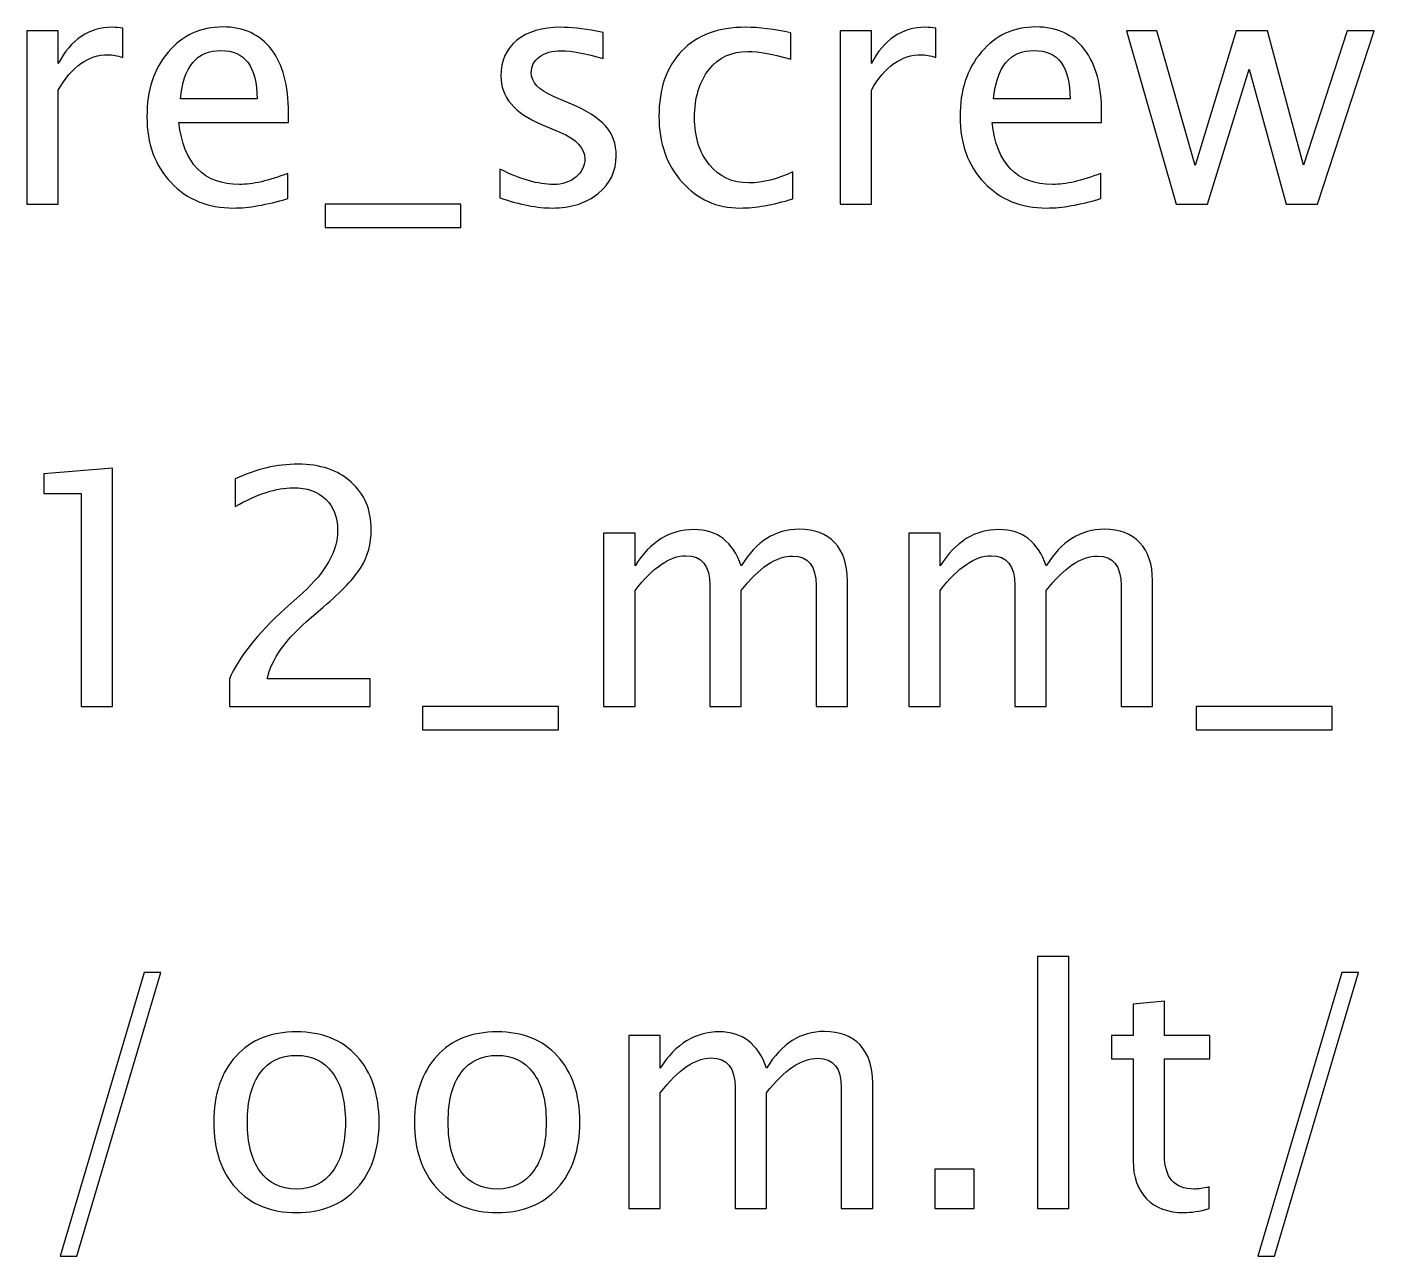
# Model space of a CAD drawing. Header units: centimetres. Extents: x -21.6 to 21.6, y -13.7 to 21.9.
# Drawn here: x 10.758 to 12.212, y 14.914 to 16.24 of the extents above; entities that cross this region are included whole.
import ezdxf

# ---------------------------------------------------------------- set-up
doc = ezdxf.new("R2010")
doc.units = ezdxf.units.CM
doc.header["$MEASUREMENT"] = 0
doc.layers.add('Layer 1', color=7, linetype='Continuous')

msp = doc.modelspace()

# ---------------------------------------------------------------- linework, layer by layer
at = {"layer": 'Layer 1'}
for points, knots in [([(10.75774, 16.04922), (10.75774, 16.04922), (10.75774, 16.23619), (10.75774, 16.23619), (10.75774, 16.23619), (10.75774, 16.23619), (10.7916, 16.23619), (10.7916, 16.23619), (10.7916, 16.23619), (10.7916, 16.23619), (10.7916, 16.20086), (10.7916, 16.20086), (10.7916, 16.20086), (10.80507, 16.22702), (10.82459, 16.24007), (10.85022, 16.24007), (10.85022, 16.24007), (10.85369, 16.24007), (10.85734, 16.23978), (10.8611, 16.23919), (10.8611, 16.23919), (10.8611, 16.23919), (10.8611, 16.2075), (10.8611, 16.2075), (10.8611, 16.2075), (10.85522, 16.20944), (10.85005, 16.21044), (10.84558, 16.21044), (10.84558, 16.21044), (10.82406, 16.21044), (10.80607, 16.19774), (10.7916, 16.17228), (10.7916, 16.17228), (10.7916, 16.17228), (10.7916, 16.04922), (10.7916, 16.04922), (10.7916, 16.04922), (10.7916, 16.04922), (10.75774, 16.04922), (10.75774, 16.04922)], [0, 0, 0, 0, 0.0909091, 0.0909091, 0.0909091, 0.0909091, 0.1818182, 0.1818182, 0.1818182, 0.1818182, 0.2727273, 0.2727273, 0.2727273, 0.2727273, 0.3636364, 0.3636364, 0.3636364, 0.3636364, 0.4545455, 0.4545455, 0.4545455, 0.4545455, 0.5454545, 0.5454545, 0.5454545, 0.5454545, 0.6363636, 0.6363636, 0.6363636, 0.6363636, 0.7272727, 0.7272727, 0.7272727, 0.7272727, 0.8181818, 0.8181818, 0.8181818, 0.8181818, 1, 1, 1, 1]), ([(11.03932, 16.05522), (11.01656, 16.0484), (10.9971, 16.04499), (10.98087, 16.04499), (10.98087, 16.04499), (10.95318, 16.04499), (10.93066, 16.05416), (10.91332, 16.07244), (10.91332, 16.07244), (10.89597, 16.09073), (10.88727, 16.11443), (10.88727, 16.14359), (10.88727, 16.14359), (10.88727, 16.17187), (10.89491, 16.19509), (10.91026, 16.21326), (10.91026, 16.21326), (10.92561, 16.23137), (10.94524, 16.24043), (10.96917, 16.24043), (10.96917, 16.24043), (10.99181, 16.24043), (11.00933, 16.23237), (11.02168, 16.21626), (11.02168, 16.21626), (11.03403, 16.20015), (11.0402, 16.17734), (11.0402, 16.14776), (11.0402, 16.14776), (11.0402, 16.14776), (11.04002, 16.13742), (11.04002, 16.13742), (11.04002, 16.13742), (11.04002, 16.13742), (10.92184, 16.13742), (10.92184, 16.13742), (10.92184, 16.13742), (10.92678, 16.09273), (10.9486, 16.07039), (10.98722, 16.07039), (10.98722, 16.07039), (11.00139, 16.07039), (11.01874, 16.07438), (11.03932, 16.08238), (11.03932, 16.08238), (11.03932, 16.08238), (11.03932, 16.05522), (11.03932, 16.05522)], [0, 0, 0, 0, 0.0769231, 0.0769231, 0.0769231, 0.0769231, 0.1538462, 0.1538462, 0.1538462, 0.1538462, 0.2307692, 0.2307692, 0.2307692, 0.2307692, 0.3076923, 0.3076923, 0.3076923, 0.3076923, 0.3846154, 0.3846154, 0.3846154, 0.3846154, 0.4615385, 0.4615385, 0.4615385, 0.4615385, 0.5384615, 0.5384615, 0.5384615, 0.5384615, 0.6153846, 0.6153846, 0.6153846, 0.6153846, 0.6923077, 0.6923077, 0.6923077, 0.6923077, 0.7692308, 0.7692308, 0.7692308, 0.7692308, 0.8461538, 0.8461538, 0.8461538, 0.8461538, 1, 1, 1, 1]), ([(11.26833, 16.05592), (11.26833, 16.05592), (11.26833, 16.08697), (11.26833, 16.08697), (11.26833, 16.08697), (11.2905, 16.07591), (11.30973, 16.07039), (11.32613, 16.07039), (11.32613, 16.07039), (11.33589, 16.07039), (11.34401, 16.07303), (11.35041, 16.07832), (11.35041, 16.07832), (11.35682, 16.08356), (11.36006, 16.09014), (11.36006, 16.09808), (11.36006, 16.09808), (11.36006, 16.10966), (11.35106, 16.11925), (11.33307, 16.12683), (11.33307, 16.12683), (11.33307, 16.12683), (11.31325, 16.13524), (11.31325, 16.13524), (11.31325, 16.13524), (11.28403, 16.14735), (11.26939, 16.16487), (11.26939, 16.18763), (11.26939, 16.18763), (11.26939, 16.20391), (11.27515, 16.21673), (11.28668, 16.22608), (11.28668, 16.22608), (11.2982, 16.23543), (11.31402, 16.24007), (11.33407, 16.24007), (11.33407, 16.24007), (11.34448, 16.24007), (11.35741, 16.23866), (11.37276, 16.23578), (11.37276, 16.23578), (11.37276, 16.23578), (11.37981, 16.23443), (11.37981, 16.23443), (11.37981, 16.23443), (11.37981, 16.23443), (11.37981, 16.20621), (11.37981, 16.20621), (11.37981, 16.20621), (11.36094, 16.21185), (11.34589, 16.21467), (11.33466, 16.21467), (11.33466, 16.21467), (11.32478, 16.21467), (11.31696, 16.2125), (11.31102, 16.20821), (11.31102, 16.20821), (11.30514, 16.20391), (11.3022, 16.19815), (11.3022, 16.19092), (11.3022, 16.19092), (11.3022, 16.18075), (11.31043, 16.17211), (11.32695, 16.16511), (11.32695, 16.16511), (11.32695, 16.16511), (11.34324, 16.15823), (11.34324, 16.15823), (11.34324, 16.15823), (11.3617, 16.15047), (11.37476, 16.14224), (11.3824, 16.13359), (11.3824, 16.13359), (11.3901, 16.12495), (11.39392, 16.11413), (11.39392, 16.1012), (11.39392, 16.1012), (11.39392, 16.08479), (11.38746, 16.07133), (11.37446, 16.0608), (11.37446, 16.0608), (11.36153, 16.05028), (11.34495, 16.04499), (11.32478, 16.04499), (11.32478, 16.04499), (11.30926, 16.04499), (11.2905, 16.04863), (11.26833, 16.05592)], [0, 0, 0, 0, 0.0434783, 0.0434783, 0.0434783, 0.0434783, 0.0869565, 0.0869565, 0.0869565, 0.0869565, 0.1304348, 0.1304348, 0.1304348, 0.1304348, 0.173913, 0.173913, 0.173913, 0.173913, 0.2173913, 0.2173913, 0.2173913, 0.2173913, 0.2608696, 0.2608696, 0.2608696, 0.2608696, 0.3043478, 0.3043478, 0.3043478, 0.3043478, 0.3478261, 0.3478261, 0.3478261, 0.3478261, 0.3913043, 0.3913043, 0.3913043, 0.3913043, 0.4347826, 0.4347826, 0.4347826, 0.4347826, 0.4782609, 0.4782609, 0.4782609, 0.4782609, 0.5217391, 0.5217391, 0.5217391, 0.5217391, 0.5652174, 0.5652174, 0.5652174, 0.5652174, 0.6086957, 0.6086957, 0.6086957, 0.6086957, 0.6521739, 0.6521739, 0.6521739, 0.6521739, 0.6956522, 0.6956522, 0.6956522, 0.6956522, 0.7391304, 0.7391304, 0.7391304, 0.7391304, 0.7826087, 0.7826087, 0.7826087, 0.7826087, 0.826087, 0.826087, 0.826087, 0.826087, 0.8695652, 0.8695652, 0.8695652, 0.8695652, 0.9130435, 0.9130435, 0.9130435, 0.9130435, 1, 1, 1, 1]), ([(11.58472, 16.05486), (11.56279, 16.04828), (11.54386, 16.04499), (11.52792, 16.04499), (11.52792, 16.04499), (11.50264, 16.04499), (11.48171, 16.05434), (11.46507, 16.07297), (11.46507, 16.07297), (11.44843, 16.09167), (11.44008, 16.11525), (11.44008, 16.14365), (11.44008, 16.14365), (11.44008, 16.17399), (11.44831, 16.19768), (11.46477, 16.21462), (11.46477, 16.21462), (11.48124, 16.23161), (11.50423, 16.24007), (11.53374, 16.24007), (11.53374, 16.24007), (11.54827, 16.24007), (11.56461, 16.23807), (11.5826, 16.23408), (11.5826, 16.23408), (11.5826, 16.23408), (11.5826, 16.2055), (11.5826, 16.2055), (11.5826, 16.2055), (11.56349, 16.21115), (11.54791, 16.21397), (11.53592, 16.21397), (11.53592, 16.21397), (11.51851, 16.21397), (11.50458, 16.20744), (11.49417, 16.19445), (11.49417, 16.19445), (11.48377, 16.18145), (11.47853, 16.16411), (11.47853, 16.14247), (11.47853, 16.14247), (11.47853, 16.12148), (11.48394, 16.10455), (11.4947, 16.09155), (11.4947, 16.09155), (11.50546, 16.07862), (11.51951, 16.07215), (11.53698, 16.07215), (11.53698, 16.07215), (11.55244, 16.07215), (11.56832, 16.07615), (11.58472, 16.08415), (11.58472, 16.08415), (11.58472, 16.08415), (11.58472, 16.05486), (11.58472, 16.05486)], [0, 0, 0, 0, 0.0666667, 0.0666667, 0.0666667, 0.0666667, 0.1333333, 0.1333333, 0.1333333, 0.1333333, 0.2, 0.2, 0.2, 0.2, 0.2666667, 0.2666667, 0.2666667, 0.2666667, 0.3333333, 0.3333333, 0.3333333, 0.3333333, 0.4, 0.4, 0.4, 0.4, 0.4666667, 0.4666667, 0.4666667, 0.4666667, 0.5333333, 0.5333333, 0.5333333, 0.5333333, 0.6, 0.6, 0.6, 0.6, 0.6666667, 0.6666667, 0.6666667, 0.6666667, 0.7333333, 0.7333333, 0.7333333, 0.7333333, 0.8, 0.8, 0.8, 0.8, 0.8666667, 0.8666667, 0.8666667, 0.8666667, 1, 1, 1, 1]), ([(11.63558, 16.04922), (11.63558, 16.04922), (11.63558, 16.23619), (11.63558, 16.23619), (11.63558, 16.23619), (11.63558, 16.23619), (11.66944, 16.23619), (11.66944, 16.23619), (11.66944, 16.23619), (11.66944, 16.23619), (11.66944, 16.20086), (11.66944, 16.20086), (11.66944, 16.20086), (11.68291, 16.22702), (11.70243, 16.24007), (11.72806, 16.24007), (11.72806, 16.24007), (11.73153, 16.24007), (11.73518, 16.23978), (11.73894, 16.23919), (11.73894, 16.23919), (11.73894, 16.23919), (11.73894, 16.2075), (11.73894, 16.2075), (11.73894, 16.2075), (11.73306, 16.20944), (11.72789, 16.21044), (11.72342, 16.21044), (11.72342, 16.21044), (11.7019, 16.21044), (11.68391, 16.19774), (11.66944, 16.17228), (11.66944, 16.17228), (11.66944, 16.17228), (11.66944, 16.04922), (11.66944, 16.04922), (11.66944, 16.04922), (11.66944, 16.04922), (11.63558, 16.04922), (11.63558, 16.04922)], [0, 0, 0, 0, 0.0909091, 0.0909091, 0.0909091, 0.0909091, 0.1818182, 0.1818182, 0.1818182, 0.1818182, 0.2727273, 0.2727273, 0.2727273, 0.2727273, 0.3636364, 0.3636364, 0.3636364, 0.3636364, 0.4545455, 0.4545455, 0.4545455, 0.4545455, 0.5454545, 0.5454545, 0.5454545, 0.5454545, 0.6363636, 0.6363636, 0.6363636, 0.6363636, 0.7272727, 0.7272727, 0.7272727, 0.7272727, 0.8181818, 0.8181818, 0.8181818, 0.8181818, 1, 1, 1, 1]), ([(11.91716, 16.05522), (11.8944, 16.0484), (11.87494, 16.04499), (11.85871, 16.04499), (11.85871, 16.04499), (11.83102, 16.04499), (11.8085, 16.05416), (11.79116, 16.07244), (11.79116, 16.07244), (11.77381, 16.09073), (11.76511, 16.11443), (11.76511, 16.14359), (11.76511, 16.14359), (11.76511, 16.17187), (11.77275, 16.19509), (11.7881, 16.21326), (11.7881, 16.21326), (11.80345, 16.23137), (11.82308, 16.24043), (11.84701, 16.24043), (11.84701, 16.24043), (11.86965, 16.24043), (11.88717, 16.23237), (11.89952, 16.21626), (11.89952, 16.21626), (11.91187, 16.20015), (11.91804, 16.17734), (11.91804, 16.14776), (11.91804, 16.14776), (11.91804, 16.14776), (11.91786, 16.13742), (11.91786, 16.13742), (11.91786, 16.13742), (11.91786, 16.13742), (11.79968, 16.13742), (11.79968, 16.13742), (11.79968, 16.13742), (11.80462, 16.09273), (11.82644, 16.07039), (11.86506, 16.07039), (11.86506, 16.07039), (11.87923, 16.07039), (11.89658, 16.07438), (11.91716, 16.08238), (11.91716, 16.08238), (11.91716, 16.08238), (11.91716, 16.05522), (11.91716, 16.05522)], [0, 0, 0, 0, 0.0769231, 0.0769231, 0.0769231, 0.0769231, 0.1538462, 0.1538462, 0.1538462, 0.1538462, 0.2307692, 0.2307692, 0.2307692, 0.2307692, 0.3076923, 0.3076923, 0.3076923, 0.3076923, 0.3846154, 0.3846154, 0.3846154, 0.3846154, 0.4615385, 0.4615385, 0.4615385, 0.4615385, 0.5384615, 0.5384615, 0.5384615, 0.5384615, 0.6153846, 0.6153846, 0.6153846, 0.6153846, 0.6923077, 0.6923077, 0.6923077, 0.6923077, 0.7692308, 0.7692308, 0.7692308, 0.7692308, 0.8461538, 0.8461538, 0.8461538, 0.8461538, 1, 1, 1, 1]), ([(11.99836, 16.04922), (11.99836, 16.04922), (11.94474, 16.23619), (11.94474, 16.23619), (11.94474, 16.23619), (11.94474, 16.23619), (11.97778, 16.23619), (11.97778, 16.23619), (11.97778, 16.23619), (11.97778, 16.23619), (12.01888, 16.09102), (12.01888, 16.09102), (12.01888, 16.09102), (12.01888, 16.09102), (12.06321, 16.23619), (12.06321, 16.23619), (12.06321, 16.23619), (12.06321, 16.23619), (12.09708, 16.23619), (12.09708, 16.23619), (12.09708, 16.23619), (12.09708, 16.23619), (12.13606, 16.09126), (12.13606, 16.09126), (12.13606, 16.09126), (12.13606, 16.09126), (12.18322, 16.23619), (12.18322, 16.23619), (12.18322, 16.23619), (12.18322, 16.23619), (12.21214, 16.23619), (12.21214, 16.23619), (12.21214, 16.23619), (12.21214, 16.23619), (12.15111, 16.04922), (12.15111, 16.04922), (12.15111, 16.04922), (12.15111, 16.04922), (12.11725, 16.04922), (12.11725, 16.04922), (12.11725, 16.04922), (12.11725, 16.04922), (12.07715, 16.19504), (12.07715, 16.19504), (12.07715, 16.19504), (12.07715, 16.19504), (12.03223, 16.04922), (12.03223, 16.04922), (12.03223, 16.04922), (12.03223, 16.04922), (11.99836, 16.04922), (11.99836, 16.04922)], [0, 0, 0, 0, 0.0714286, 0.0714286, 0.0714286, 0.0714286, 0.1428571, 0.1428571, 0.1428571, 0.1428571, 0.2142857, 0.2142857, 0.2142857, 0.2142857, 0.2857143, 0.2857143, 0.2857143, 0.2857143, 0.3571429, 0.3571429, 0.3571429, 0.3571429, 0.4285714, 0.4285714, 0.4285714, 0.4285714, 0.5, 0.5, 0.5, 0.5, 0.5714286, 0.5714286, 0.5714286, 0.5714286, 0.6428571, 0.6428571, 0.6428571, 0.6428571, 0.7142857, 0.7142857, 0.7142857, 0.7142857, 0.7857143, 0.7857143, 0.7857143, 0.7857143, 0.8571429, 0.8571429, 0.8571429, 0.8571429, 1, 1, 1, 1]), ([(10.92361, 16.16282), (10.92361, 16.16282), (11.00616, 16.16282), (11.00616, 16.16282), (11.00616, 16.16282), (11.00616, 16.19762), (10.99316, 16.21503), (10.96723, 16.21503), (10.96723, 16.21503), (10.94113, 16.21503), (10.92661, 16.19762), (10.92361, 16.16282)], [0, 0, 0, 0, 0.25, 0.25, 0.25, 0.25, 0.5, 0.5, 0.5, 0.5, 1, 1, 1, 1]), ([(11.80145, 16.16282), (11.80145, 16.16282), (11.884, 16.16282), (11.884, 16.16282), (11.884, 16.16282), (11.884, 16.19762), (11.871, 16.21503), (11.84507, 16.21503), (11.84507, 16.21503), (11.81897, 16.21503), (11.80445, 16.19762), (11.80145, 16.16282)], [0, 0, 0, 0, 0.25, 0.25, 0.25, 0.25, 0.5, 0.5, 0.5, 0.5, 1, 1, 1, 1]), ([(11.0796, 16.02382), (11.0796, 16.02382), (11.0796, 16.04922), (11.0796, 16.04922), (11.0796, 16.04922), (11.0796, 16.04922), (11.22635, 16.04922), (11.22635, 16.04922), (11.22635, 16.04922), (11.22635, 16.04922), (11.22635, 16.02382), (11.22635, 16.02382), (11.22635, 16.02382), (11.22635, 16.02382), (11.0796, 16.02382), (11.0796, 16.02382)], [0, 0, 0, 0, 0.2, 0.2, 0.2, 0.2, 0.4, 0.4, 0.4, 0.4, 0.6, 0.6, 0.6, 0.6, 1, 1, 1, 1]), ([(10.97634, 15.50712), (10.97634, 15.50712), (10.97634, 15.53675), (10.97634, 15.53675), (10.97634, 15.53675), (10.98622, 15.55986), (11.00615, 15.58508), (11.0362, 15.61231), (11.0362, 15.61231), (11.0362, 15.61231), (11.0556, 15.62971), (11.0556, 15.62971), (11.0556, 15.62971), (11.08059, 15.65241), (11.09311, 15.67487), (11.09311, 15.69721), (11.09311, 15.69721), (11.09311, 15.7115), (11.08882, 15.72267), (11.08029, 15.73084), (11.08029, 15.73084), (11.07177, 15.73901), (11.05995, 15.74313), (11.04496, 15.74313), (11.04496, 15.74313), (11.02744, 15.74313), (11.00668, 15.73643), (10.98269, 15.72302), (10.98269, 15.72302), (10.98269, 15.72302), (10.98269, 15.75265), (10.98269, 15.75265), (10.98269, 15.75265), (11.00533, 15.76324), (11.02785, 15.76853), (11.05031, 15.76853), (11.05031, 15.76853), (11.07418, 15.76853), (11.09335, 15.76212), (11.10781, 15.74924), (11.10781, 15.74924), (11.12222, 15.73637), (11.12945, 15.71932), (11.12945, 15.69803), (11.12945, 15.69803), (11.12945, 15.68275), (11.1258, 15.66916), (11.11851, 15.65735), (11.11851, 15.65735), (11.11116, 15.64547), (11.09758, 15.63112), (11.07765, 15.61419), (11.07765, 15.61419), (11.07765, 15.61419), (11.06454, 15.60302), (11.06454, 15.60302), (11.06454, 15.60302), (11.03725, 15.57991), (11.0215, 15.5578), (11.01726, 15.53675), (11.01726, 15.53675), (11.01726, 15.53675), (11.12839, 15.53675), (11.12839, 15.53675), (11.12839, 15.53675), (11.12839, 15.53675), (11.12839, 15.50712), (11.12839, 15.50712), (11.12839, 15.50712), (11.12839, 15.50712), (10.97634, 15.50712), (10.97634, 15.50712)], [0, 0, 0, 0, 0.0526316, 0.0526316, 0.0526316, 0.0526316, 0.1052632, 0.1052632, 0.1052632, 0.1052632, 0.1578947, 0.1578947, 0.1578947, 0.1578947, 0.2105263, 0.2105263, 0.2105263, 0.2105263, 0.2631579, 0.2631579, 0.2631579, 0.2631579, 0.3157895, 0.3157895, 0.3157895, 0.3157895, 0.3684211, 0.3684211, 0.3684211, 0.3684211, 0.4210526, 0.4210526, 0.4210526, 0.4210526, 0.4736842, 0.4736842, 0.4736842, 0.4736842, 0.5263158, 0.5263158, 0.5263158, 0.5263158, 0.5789474, 0.5789474, 0.5789474, 0.5789474, 0.6315789, 0.6315789, 0.6315789, 0.6315789, 0.6842105, 0.6842105, 0.6842105, 0.6842105, 0.7368421, 0.7368421, 0.7368421, 0.7368421, 0.7894737, 0.7894737, 0.7894737, 0.7894737, 0.8421053, 0.8421053, 0.8421053, 0.8421053, 0.8947368, 0.8947368, 0.8947368, 0.8947368, 1, 1, 1, 1]), ([(10.81642, 15.50712), (10.81642, 15.50712), (10.81642, 15.73678), (10.81642, 15.73678), (10.81642, 15.73678), (10.81642, 15.73678), (10.77585, 15.73678), (10.77585, 15.73678), (10.77585, 15.73678), (10.77585, 15.73678), (10.77585, 15.75795), (10.77585, 15.75795), (10.77585, 15.75795), (10.77585, 15.75795), (10.85029, 15.7643), (10.85029, 15.7643), (10.85029, 15.7643), (10.85029, 15.7643), (10.85029, 15.50712), (10.85029, 15.50712), (10.85029, 15.50712), (10.85029, 15.50712), (10.81642, 15.50712), (10.81642, 15.50712)], [0, 0, 0, 0, 0.1428571, 0.1428571, 0.1428571, 0.1428571, 0.2857143, 0.2857143, 0.2857143, 0.2857143, 0.4285714, 0.4285714, 0.4285714, 0.4285714, 0.5714286, 0.5714286, 0.5714286, 0.5714286, 0.7142857, 0.7142857, 0.7142857, 0.7142857, 1, 1, 1, 1]), ([(11.38039, 15.50712), (11.38039, 15.50712), (11.38039, 15.69409), (11.38039, 15.69409), (11.38039, 15.69409), (11.38039, 15.69409), (11.41425, 15.69409), (11.41425, 15.69409), (11.41425, 15.69409), (11.41425, 15.69409), (11.41425, 15.65876), (11.41425, 15.65876), (11.41425, 15.65876), (11.43078, 15.68492), (11.45194, 15.69797), (11.47787, 15.69797), (11.47787, 15.69797), (11.50286, 15.69797), (11.51985, 15.68492), (11.52891, 15.65876), (11.52891, 15.65876), (11.54496, 15.68516), (11.56589, 15.69833), (11.59158, 15.69833), (11.59158, 15.69833), (11.60799, 15.69833), (11.62075, 15.69351), (11.62986, 15.6838), (11.62986, 15.6838), (11.63897, 15.6741), (11.64356, 15.66052), (11.64356, 15.64306), (11.64356, 15.64306), (11.64356, 15.64306), (11.64356, 15.50712), (11.64356, 15.50712), (11.64356, 15.50712), (11.64356, 15.50712), (11.60969, 15.50712), (11.60969, 15.50712), (11.60969, 15.50712), (11.60969, 15.50712), (11.60969, 15.63747), (11.60969, 15.63747), (11.60969, 15.63747), (11.60969, 15.65876), (11.60123, 15.6694), (11.58429, 15.6694), (11.58429, 15.6694), (11.56671, 15.6694), (11.54825, 15.65699), (11.52891, 15.63212), (11.52891, 15.63212), (11.52891, 15.63212), (11.52891, 15.50712), (11.52891, 15.50712), (11.52891, 15.50712), (11.52891, 15.50712), (11.49504, 15.50712), (11.49504, 15.50712), (11.49504, 15.50712), (11.49504, 15.50712), (11.49504, 15.63759), (11.49504, 15.63759), (11.49504, 15.63759), (11.49504, 15.65905), (11.48646, 15.66975), (11.46923, 15.66975), (11.46923, 15.66975), (11.45212, 15.66975), (11.43377, 15.65729), (11.41425, 15.6323), (11.41425, 15.6323), (11.41425, 15.6323), (11.41425, 15.50712), (11.41425, 15.50712), (11.41425, 15.50712), (11.41425, 15.50712), (11.38039, 15.50712), (11.38039, 15.50712)], [0, 0, 0, 0, 0.047619, 0.047619, 0.047619, 0.047619, 0.0952381, 0.0952381, 0.0952381, 0.0952381, 0.1428571, 0.1428571, 0.1428571, 0.1428571, 0.1904762, 0.1904762, 0.1904762, 0.1904762, 0.2380952, 0.2380952, 0.2380952, 0.2380952, 0.2857143, 0.2857143, 0.2857143, 0.2857143, 0.3333333, 0.3333333, 0.3333333, 0.3333333, 0.3809524, 0.3809524, 0.3809524, 0.3809524, 0.4285714, 0.4285714, 0.4285714, 0.4285714, 0.4761905, 0.4761905, 0.4761905, 0.4761905, 0.5238095, 0.5238095, 0.5238095, 0.5238095, 0.5714286, 0.5714286, 0.5714286, 0.5714286, 0.6190476, 0.6190476, 0.6190476, 0.6190476, 0.6666667, 0.6666667, 0.6666667, 0.6666667, 0.7142857, 0.7142857, 0.7142857, 0.7142857, 0.7619048, 0.7619048, 0.7619048, 0.7619048, 0.8095238, 0.8095238, 0.8095238, 0.8095238, 0.8571429, 0.8571429, 0.8571429, 0.8571429, 0.9047619, 0.9047619, 0.9047619, 0.9047619, 1, 1, 1, 1]), ([(11.70977, 15.50712), (11.70977, 15.50712), (11.70977, 15.69409), (11.70977, 15.69409), (11.70977, 15.69409), (11.70977, 15.69409), (11.74363, 15.69409), (11.74363, 15.69409), (11.74363, 15.69409), (11.74363, 15.69409), (11.74363, 15.65876), (11.74363, 15.65876), (11.74363, 15.65876), (11.76016, 15.68492), (11.78132, 15.69797), (11.80725, 15.69797), (11.80725, 15.69797), (11.83224, 15.69797), (11.84923, 15.68492), (11.85829, 15.65876), (11.85829, 15.65876), (11.87434, 15.68516), (11.89527, 15.69833), (11.92096, 15.69833), (11.92096, 15.69833), (11.93737, 15.69833), (11.95013, 15.69351), (11.95924, 15.6838), (11.95924, 15.6838), (11.96835, 15.6741), (11.97294, 15.66052), (11.97294, 15.64306), (11.97294, 15.64306), (11.97294, 15.64306), (11.97294, 15.50712), (11.97294, 15.50712), (11.97294, 15.50712), (11.97294, 15.50712), (11.93907, 15.50712), (11.93907, 15.50712), (11.93907, 15.50712), (11.93907, 15.50712), (11.93907, 15.63747), (11.93907, 15.63747), (11.93907, 15.63747), (11.93907, 15.65876), (11.93061, 15.6694), (11.91367, 15.6694), (11.91367, 15.6694), (11.89609, 15.6694), (11.87763, 15.65699), (11.85829, 15.63212), (11.85829, 15.63212), (11.85829, 15.63212), (11.85829, 15.50712), (11.85829, 15.50712), (11.85829, 15.50712), (11.85829, 15.50712), (11.82442, 15.50712), (11.82442, 15.50712), (11.82442, 15.50712), (11.82442, 15.50712), (11.82442, 15.63759), (11.82442, 15.63759), (11.82442, 15.63759), (11.82442, 15.65905), (11.81584, 15.66975), (11.79861, 15.66975), (11.79861, 15.66975), (11.7815, 15.66975), (11.76315, 15.65729), (11.74363, 15.6323), (11.74363, 15.6323), (11.74363, 15.6323), (11.74363, 15.50712), (11.74363, 15.50712), (11.74363, 15.50712), (11.74363, 15.50712), (11.70977, 15.50712), (11.70977, 15.50712)], [0, 0, 0, 0, 0.047619, 0.047619, 0.047619, 0.047619, 0.0952381, 0.0952381, 0.0952381, 0.0952381, 0.1428571, 0.1428571, 0.1428571, 0.1428571, 0.1904762, 0.1904762, 0.1904762, 0.1904762, 0.2380952, 0.2380952, 0.2380952, 0.2380952, 0.2857143, 0.2857143, 0.2857143, 0.2857143, 0.3333333, 0.3333333, 0.3333333, 0.3333333, 0.3809524, 0.3809524, 0.3809524, 0.3809524, 0.4285714, 0.4285714, 0.4285714, 0.4285714, 0.4761905, 0.4761905, 0.4761905, 0.4761905, 0.5238095, 0.5238095, 0.5238095, 0.5238095, 0.5714286, 0.5714286, 0.5714286, 0.5714286, 0.6190476, 0.6190476, 0.6190476, 0.6190476, 0.6666667, 0.6666667, 0.6666667, 0.6666667, 0.7142857, 0.7142857, 0.7142857, 0.7142857, 0.7619048, 0.7619048, 0.7619048, 0.7619048, 0.8095238, 0.8095238, 0.8095238, 0.8095238, 0.8571429, 0.8571429, 0.8571429, 0.8571429, 0.9047619, 0.9047619, 0.9047619, 0.9047619, 1, 1, 1, 1]), ([(11.18495, 15.48172), (11.18495, 15.48172), (11.18495, 15.50712), (11.18495, 15.50712), (11.18495, 15.50712), (11.18495, 15.50712), (11.3317, 15.50712), (11.3317, 15.50712), (11.3317, 15.50712), (11.3317, 15.50712), (11.3317, 15.48172), (11.3317, 15.48172), (11.3317, 15.48172), (11.3317, 15.48172), (11.18495, 15.48172), (11.18495, 15.48172)], [0, 0, 0, 0, 0.2, 0.2, 0.2, 0.2, 0.4, 0.4, 0.4, 0.4, 0.6, 0.6, 0.6, 0.6, 1, 1, 1, 1]), ([(12.0201, 15.48172), (12.0201, 15.48172), (12.0201, 15.50712), (12.0201, 15.50712), (12.0201, 15.50712), (12.0201, 15.50712), (12.16685, 15.50712), (12.16685, 15.50712), (12.16685, 15.50712), (12.16685, 15.50712), (12.16685, 15.48172), (12.16685, 15.48172), (12.16685, 15.48172), (12.16685, 15.48172), (12.0201, 15.48172), (12.0201, 15.48172)], [0, 0, 0, 0, 0.2, 0.2, 0.2, 0.2, 0.4, 0.4, 0.4, 0.4, 0.6, 0.6, 0.6, 0.6, 1, 1, 1, 1]), ([(11.84866, 14.96502), (11.84866, 14.96502), (11.84866, 15.23701), (11.84866, 15.23701), (11.84866, 15.23701), (11.84866, 15.23701), (11.88252, 15.23701), (11.88252, 15.23701), (11.88252, 15.23701), (11.88252, 15.23701), (11.88252, 14.96502), (11.88252, 14.96502), (11.88252, 14.96502), (11.88252, 14.96502), (11.84866, 14.96502), (11.84866, 14.96502)], [0, 0, 0, 0, 0.2, 0.2, 0.2, 0.2, 0.4, 0.4, 0.4, 0.4, 0.6, 0.6, 0.6, 0.6, 1, 1, 1, 1]), ([(10.7935, 14.91387), (10.7935, 14.91387), (10.88422, 15.22008), (10.88422, 15.22008), (10.88422, 15.22008), (10.88422, 15.22008), (10.90216, 15.22008), (10.90216, 15.22008), (10.90216, 15.22008), (10.90216, 15.22008), (10.81143, 14.91387), (10.81143, 14.91387), (10.81143, 14.91387), (10.81143, 14.91387), (10.7935, 14.91387), (10.7935, 14.91387)], [0, 0, 0, 0, 0.2, 0.2, 0.2, 0.2, 0.4, 0.4, 0.4, 0.4, 0.6, 0.6, 0.6, 0.6, 1, 1, 1, 1]), ([(12.08678, 14.91387), (12.08678, 14.91387), (12.1775, 15.22008), (12.1775, 15.22008), (12.1775, 15.22008), (12.1775, 15.22008), (12.19544, 15.22008), (12.19544, 15.22008), (12.19544, 15.22008), (12.19544, 15.22008), (12.10471, 14.91387), (12.10471, 14.91387), (12.10471, 14.91387), (12.10471, 14.91387), (12.08678, 14.91387), (12.08678, 14.91387)], [0, 0, 0, 0, 0.2, 0.2, 0.2, 0.2, 0.4, 0.4, 0.4, 0.4, 0.6, 0.6, 0.6, 0.6, 1, 1, 1, 1]), ([(12.03422, 14.96508), (12.02375, 14.9622), (12.01464, 14.96079), (12.00693, 14.96079), (12.00693, 14.96079), (11.98965, 14.96079), (11.97618, 14.96573), (11.96654, 14.9756), (11.96654, 14.9756), (11.95684, 14.98548), (11.95202, 14.99918), (11.95202, 15.01676), (11.95202, 15.01676), (11.95202, 15.01676), (11.95202, 15.12659), (11.95202, 15.12659), (11.95202, 15.12659), (11.95202, 15.12659), (11.92862, 15.12659), (11.92862, 15.12659), (11.92862, 15.12659), (11.92862, 15.12659), (11.92862, 15.15199), (11.92862, 15.15199), (11.92862, 15.15199), (11.92862, 15.15199), (11.95202, 15.15199), (11.95202, 15.15199), (11.95202, 15.15199), (11.95202, 15.15199), (11.95202, 15.1858), (11.95202, 15.1858), (11.95202, 15.1858), (11.95202, 15.1858), (11.98588, 15.18904), (11.98588, 15.18904), (11.98588, 15.18904), (11.98588, 15.18904), (11.98588, 15.15199), (11.98588, 15.15199), (11.98588, 15.15199), (11.98588, 15.15199), (12.03492, 15.15199), (12.03492, 15.15199), (12.03492, 15.15199), (12.03492, 15.15199), (12.03492, 15.12659), (12.03492, 15.12659), (12.03492, 15.12659), (12.03492, 15.12659), (11.98588, 15.12659), (11.98588, 15.12659), (11.98588, 15.12659), (11.98588, 15.12659), (11.98588, 15.02288), (11.98588, 15.02288), (11.98588, 15.02288), (11.98588, 14.99842), (11.99653, 14.98619), (12.01775, 14.98619), (12.01775, 14.98619), (12.02228, 14.98619), (12.02775, 14.98695), (12.03422, 14.98842), (12.03422, 14.98842), (12.03422, 14.98842), (12.03422, 14.96508), (12.03422, 14.96508)], [0, 0, 0, 0, 0.0555556, 0.0555556, 0.0555556, 0.0555556, 0.1111111, 0.1111111, 0.1111111, 0.1111111, 0.1666667, 0.1666667, 0.1666667, 0.1666667, 0.2222222, 0.2222222, 0.2222222, 0.2222222, 0.2777778, 0.2777778, 0.2777778, 0.2777778, 0.3333333, 0.3333333, 0.3333333, 0.3333333, 0.3888889, 0.3888889, 0.3888889, 0.3888889, 0.4444444, 0.4444444, 0.4444444, 0.4444444, 0.5, 0.5, 0.5, 0.5, 0.5555556, 0.5555556, 0.5555556, 0.5555556, 0.6111111, 0.6111111, 0.6111111, 0.6111111, 0.6666667, 0.6666667, 0.6666667, 0.6666667, 0.7222222, 0.7222222, 0.7222222, 0.7222222, 0.7777778, 0.7777778, 0.7777778, 0.7777778, 0.8333333, 0.8333333, 0.8333333, 0.8333333, 0.8888889, 0.8888889, 0.8888889, 0.8888889, 1, 1, 1, 1]), ([(11.04867, 14.96079), (11.02122, 14.96079), (10.99946, 14.96955), (10.98347, 14.98707), (10.98347, 14.98707), (10.96742, 15.00459), (10.95942, 15.0284), (10.95942, 15.05845), (10.95942, 15.05845), (10.95942, 15.08843), (10.96742, 15.11219), (10.98347, 15.12965), (10.98347, 15.12965), (10.99946, 15.14711), (11.02122, 15.15587), (11.04867, 15.15587), (11.04867, 15.15587), (11.07613, 15.15587), (11.09789, 15.14711), (11.11388, 15.12965), (11.11388, 15.12965), (11.12993, 15.11219), (11.13793, 15.08843), (11.13793, 15.05845), (11.13793, 15.05845), (11.13793, 15.0284), (11.12993, 15.00459), (11.11388, 14.98707), (11.11388, 14.98707), (11.09789, 14.96955), (11.07613, 14.96079), (11.04867, 14.96079)], [0, 0, 0, 0, 0.1111111, 0.1111111, 0.1111111, 0.1111111, 0.2222222, 0.2222222, 0.2222222, 0.2222222, 0.3333333, 0.3333333, 0.3333333, 0.3333333, 0.4444444, 0.4444444, 0.4444444, 0.4444444, 0.5555556, 0.5555556, 0.5555556, 0.5555556, 0.6666667, 0.6666667, 0.6666667, 0.6666667, 0.7777778, 0.7777778, 0.7777778, 0.7777778, 1, 1, 1, 1]), ([(11.26539, 14.96079), (11.23794, 14.96079), (11.21618, 14.96955), (11.20019, 14.98707), (11.20019, 14.98707), (11.18414, 15.00459), (11.17614, 15.0284), (11.17614, 15.05845), (11.17614, 15.05845), (11.17614, 15.08843), (11.18414, 15.11219), (11.20019, 15.12965), (11.20019, 15.12965), (11.21618, 15.14711), (11.23794, 15.15587), (11.26539, 15.15587), (11.26539, 15.15587), (11.29285, 15.15587), (11.31461, 15.14711), (11.3306, 15.12965), (11.3306, 15.12965), (11.34665, 15.11219), (11.35465, 15.08843), (11.35465, 15.05845), (11.35465, 15.05845), (11.35465, 15.0284), (11.34665, 15.00459), (11.3306, 14.98707), (11.3306, 14.98707), (11.31461, 14.96955), (11.29285, 14.96079), (11.26539, 14.96079)], [0, 0, 0, 0, 0.1111111, 0.1111111, 0.1111111, 0.1111111, 0.2222222, 0.2222222, 0.2222222, 0.2222222, 0.3333333, 0.3333333, 0.3333333, 0.3333333, 0.4444444, 0.4444444, 0.4444444, 0.4444444, 0.5555556, 0.5555556, 0.5555556, 0.5555556, 0.6666667, 0.6666667, 0.6666667, 0.6666667, 0.7777778, 0.7777778, 0.7777778, 0.7777778, 1, 1, 1, 1]), ([(11.40768, 14.96502), (11.40768, 14.96502), (11.40768, 15.15199), (11.40768, 15.15199), (11.40768, 15.15199), (11.40768, 15.15199), (11.44154, 15.15199), (11.44154, 15.15199), (11.44154, 15.15199), (11.44154, 15.15199), (11.44154, 15.11666), (11.44154, 15.11666), (11.44154, 15.11666), (11.45807, 15.14282), (11.47923, 15.15587), (11.50516, 15.15587), (11.50516, 15.15587), (11.53015, 15.15587), (11.54714, 15.14282), (11.5562, 15.11666), (11.5562, 15.11666), (11.57225, 15.14306), (11.59318, 15.15623), (11.61887, 15.15623), (11.61887, 15.15623), (11.63528, 15.15623), (11.64804, 15.15141), (11.65715, 15.1417), (11.65715, 15.1417), (11.66626, 15.132), (11.67085, 15.11842), (11.67085, 15.10096), (11.67085, 15.10096), (11.67085, 15.10096), (11.67085, 14.96502), (11.67085, 14.96502), (11.67085, 14.96502), (11.67085, 14.96502), (11.63698, 14.96502), (11.63698, 14.96502), (11.63698, 14.96502), (11.63698, 14.96502), (11.63698, 15.09537), (11.63698, 15.09537), (11.63698, 15.09537), (11.63698, 15.11666), (11.62852, 15.1273), (11.61158, 15.1273), (11.61158, 15.1273), (11.594, 15.1273), (11.57554, 15.11489), (11.5562, 15.09002), (11.5562, 15.09002), (11.5562, 15.09002), (11.5562, 14.96502), (11.5562, 14.96502), (11.5562, 14.96502), (11.5562, 14.96502), (11.52233, 14.96502), (11.52233, 14.96502), (11.52233, 14.96502), (11.52233, 14.96502), (11.52233, 15.09549), (11.52233, 15.09549), (11.52233, 15.09549), (11.52233, 15.11695), (11.51375, 15.12765), (11.49652, 15.12765), (11.49652, 15.12765), (11.47941, 15.12765), (11.46106, 15.11519), (11.44154, 15.0902), (11.44154, 15.0902), (11.44154, 15.0902), (11.44154, 14.96502), (11.44154, 14.96502), (11.44154, 14.96502), (11.44154, 14.96502), (11.40768, 14.96502), (11.40768, 14.96502)], [0, 0, 0, 0, 0.047619, 0.047619, 0.047619, 0.047619, 0.0952381, 0.0952381, 0.0952381, 0.0952381, 0.1428571, 0.1428571, 0.1428571, 0.1428571, 0.1904762, 0.1904762, 0.1904762, 0.1904762, 0.2380952, 0.2380952, 0.2380952, 0.2380952, 0.2857143, 0.2857143, 0.2857143, 0.2857143, 0.3333333, 0.3333333, 0.3333333, 0.3333333, 0.3809524, 0.3809524, 0.3809524, 0.3809524, 0.4285714, 0.4285714, 0.4285714, 0.4285714, 0.4761905, 0.4761905, 0.4761905, 0.4761905, 0.5238095, 0.5238095, 0.5238095, 0.5238095, 0.5714286, 0.5714286, 0.5714286, 0.5714286, 0.6190476, 0.6190476, 0.6190476, 0.6190476, 0.6666667, 0.6666667, 0.6666667, 0.6666667, 0.7142857, 0.7142857, 0.7142857, 0.7142857, 0.7619048, 0.7619048, 0.7619048, 0.7619048, 0.8095238, 0.8095238, 0.8095238, 0.8095238, 0.8571429, 0.8571429, 0.8571429, 0.8571429, 0.9047619, 0.9047619, 0.9047619, 0.9047619, 1, 1, 1, 1]), ([(11.04861, 14.98619), (11.06537, 14.98619), (11.07842, 14.99248), (11.08771, 15.00512), (11.08771, 15.00512), (11.09695, 15.0177), (11.10159, 15.03552), (11.10159, 15.05845), (11.10159, 15.05845), (11.10159, 15.08132), (11.09695, 15.09908), (11.08771, 15.11166), (11.08771, 15.11166), (11.07842, 15.12418), (11.06537, 15.13047), (11.04861, 15.13047), (11.04861, 15.13047), (11.0318, 15.13047), (11.01875, 15.12418), (11.00957, 15.11166), (11.00957, 15.11166), (11.00034, 15.09908), (10.99576, 15.08132), (10.99576, 15.05845), (10.99576, 15.05845), (10.99576, 15.03552), (11.00034, 15.0177), (11.00957, 15.00512), (11.00957, 15.00512), (11.01875, 14.99248), (11.0318, 14.98619), (11.04861, 14.98619)], [0, 0, 0, 0, 0.1111111, 0.1111111, 0.1111111, 0.1111111, 0.2222222, 0.2222222, 0.2222222, 0.2222222, 0.3333333, 0.3333333, 0.3333333, 0.3333333, 0.4444444, 0.4444444, 0.4444444, 0.4444444, 0.5555556, 0.5555556, 0.5555556, 0.5555556, 0.6666667, 0.6666667, 0.6666667, 0.6666667, 0.7777778, 0.7777778, 0.7777778, 0.7777778, 1, 1, 1, 1]), ([(11.26533, 14.98619), (11.28209, 14.98619), (11.29514, 14.99248), (11.30443, 15.00512), (11.30443, 15.00512), (11.31367, 15.0177), (11.31831, 15.03552), (11.31831, 15.05845), (11.31831, 15.05845), (11.31831, 15.08132), (11.31367, 15.09908), (11.30443, 15.11166), (11.30443, 15.11166), (11.29514, 15.12418), (11.28209, 15.13047), (11.26533, 15.13047), (11.26533, 15.13047), (11.24852, 15.13047), (11.23547, 15.12418), (11.22629, 15.11166), (11.22629, 15.11166), (11.21706, 15.09908), (11.21248, 15.08132), (11.21248, 15.05845), (11.21248, 15.05845), (11.21248, 15.03552), (11.21706, 15.0177), (11.22629, 15.00512), (11.22629, 15.00512), (11.23547, 14.99248), (11.24852, 14.98619), (11.26533, 14.98619)], [0, 0, 0, 0, 0.1111111, 0.1111111, 0.1111111, 0.1111111, 0.2222222, 0.2222222, 0.2222222, 0.2222222, 0.3333333, 0.3333333, 0.3333333, 0.3333333, 0.4444444, 0.4444444, 0.4444444, 0.4444444, 0.5555556, 0.5555556, 0.5555556, 0.5555556, 0.6666667, 0.6666667, 0.6666667, 0.6666667, 0.7777778, 0.7777778, 0.7777778, 0.7777778, 1, 1, 1, 1]), ([(11.73776, 14.96502), (11.73776, 14.96502), (11.73776, 15.00771), (11.73776, 15.00771), (11.73776, 15.00771), (11.73776, 15.00771), (11.78045, 15.00771), (11.78045, 15.00771), (11.78045, 15.00771), (11.78045, 15.00771), (11.78045, 14.96502), (11.78045, 14.96502), (11.78045, 14.96502), (11.78045, 14.96502), (11.73776, 14.96502), (11.73776, 14.96502)], [0, 0, 0, 0, 0.2, 0.2, 0.2, 0.2, 0.4, 0.4, 0.4, 0.4, 0.6, 0.6, 0.6, 0.6, 1, 1, 1, 1])]:
    msp.add_open_spline(points, degree=3, knots=knots, dxfattribs=at)

doc.saveas('drawing.dxf')
